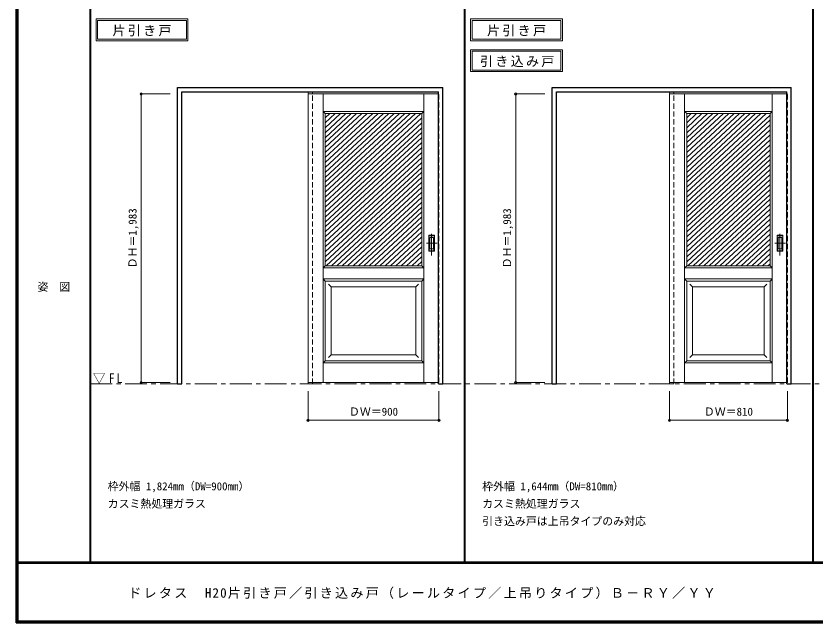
# Model space of a CAD drawing. Units: millimetres, scale not verified. Extents: x -6000 to 5700, y -4307 to 4260.
# Drawn here: x -6000 to -502, y -4205 to -36 of the extents above; entities that cross this region are included whole.
import ezdxf
from ezdxf.enums import TextEntityAlignment as Align

# ---------------------------------------------------------------- set-up
doc = ezdxf.new("R2010")
doc.units = ezdxf.units.MM
doc.header["$LTSCALE"] = 30
doc.header["$PDMODE"] = 32
doc.header["$PDSIZE"] = 15
doc.linetypes.add('CHAIN1', pattern=[8, 5, -1, 1, -1])
doc.linetypes.add('DASHED1', pattern=[1.8, 1.2, -0.6])
for name, color, linetype, lineweight in [('0-1_通り芯', 7, 'CHAIN1', 18), ('0-2_扉', 7, 'Continuous', 18), ('0-4_枠', 3, 'Continuous', 25), ('0-6_引手', 7, 'Continuous', 18), ('0-A_文字', 7, 'Continuous', 18), ('0-B_寸法', 7, 'Continuous', 9), ('0-C_ハッチ', 4, 'Continuous', 9), ('F-1_枠', 6, 'Continuous', 40), ('F-A_文字', 7, 'Continuous', 18)]:
    doc.layers.add(name, color=color, linetype=linetype, lineweight=lineweight)
doc.styles.add('ＭＳ ゴシック', font='')
doc.styles.get('ＭＳ ゴシック').set_extended_font_data('MS Gothic')

msp = doc.modelspace()

# ---------------------------------------------------------------- linework, layer by layer
at = {"layer": '0-1_通り芯'}
msp.add_line((-5490, -2562.5), (1678, -2562.5), dxfattribs=at)
at = {"layer": '0-2_扉'}
for p, q in [((-3993, -571), (-3993, -2554)), ((-3993, -571), (-3096, -571)), ((-3889.5, -2553.38), (-3889.5, -571)), ((-3196.5, -2553.38), (-3196.5, -571)), ((-1509, -571), (-1509, -2554)), ((-1509, -571), (-702, -571)), ((-1405.5, -2554), (-1405.5, -571)), ((-802.5, -2554), (-802.5, -571)), ((-3889.5, -691), (-3874.5, -706)), ((-3874.5, -1608.95), (-3874.5, -706)), ((-3874.5, -706), (-3211.5, -706)), ((-3211.5, -1751), (-3211.5, -706)), ((-1405.5, -691), (-1390.5, -706)), ((-1390.5, -1619.76), (-1390.5, -706)), ((-1390.5, -706), (-817.5, -706)), ((-817.5, -1751), (-817.5, -706)), ((-3874.31, -889), (-3874.5, -889)), ((-1390.31, -889), (-1390.5, -889)), ((-3874.5, -1751), (-3874.5, -1608.95)), ((-1390.5, -1751), (-1390.5, -1608.95)), ((-3889.5, -1766), (-3874.5, -1751)), ((-3874.5, -1751), (-3640.5, -1751)), ((-3211.5, -1751), (-3784.5, -1751)), ((-1405.5, -1766), (-1390.5, -1751)), ((-1390.5, -1751), (-1201.5, -1751)), ((-817.5, -1751), (-1345.5, -1751)), ((-3889.5, -1841), (-3874.5, -1856)), ((-3889.5, -1841), (-3196.5, -1841)), ((-3874.5, -1856), (-3211.5, -1856)), ((-3874.5, -2404), (-3874.5, -1856)), ((-3211.5, -1856), (-3196.5, -1841)), ((-3211.5, -2404), (-3211.5, -1856)), ((-1405.5, -1841), (-1390.5, -1856)), ((-1405.5, -1841), (-802.5, -1841)), ((-1390.5, -2404), (-1390.5, -1856)), ((-817.5, -2404), (-817.5, -1856)), ((-3834.5, -1896), (-3852.18, -1878.32)), ((-3251.5, -1896), (-3834.54, -1896)), ((-3834.54, -2364), (-3834.54, -1896)), ((-3251.5, -1896), (-3233.82, -1878.32)), ((-3251.5, -1896), (-3251.5, -2364)), ((-1350.46, -1896), (-1368.14, -1878.32)), ((-857.5, -1896), (-1350.5, -1896)), ((-1350.5, -2364), (-1350.5, -1896)), ((-857.5, -1896), (-839.82, -1878.32)), ((-857.5, -1896), (-857.5, -2364)), ((-3834.54, -2364), (-3852.21, -2381.68)), ((-3834.54, -2364), (-3834.54, -2362.57)), ((-3251.5, -2364), (-3834.54, -2364)), ((-3251.5, -2364), (-3233.82, -2381.68)), ((-1350.5, -2364), (-1368.18, -2381.68)), ((-1350.5, -2364), (-1350.5, -2362.57)), ((-857.5, -2364), (-1350.5, -2364)), ((-857.5, -2364), (-839.82, -2381.68)), ((-3874.5, -2404), (-3889.5, -2419)), ((-3889.5, -2419), (-3196.5, -2419)), ((-1390.5, -2404), (-1405.5, -2419)), ((-1405.5, -2419), (-802.5, -2419)), ((-3993, -2554), (-3096, -2554)), ((-1509, -2554), (-702, -2554))]:
    msp.add_line(p, q, dxfattribs=at)
at = {"layer": '0-2_扉', "color": 4, "linetype": 'DASHED1', "lineweight": 9}
for p, q in [((-3096, -571), (-3093, -571)), ((-3093, -2554), (-3093, -571)), ((-702, -571), (-699, -571)), ((-3096, -2554), (-3093, -2554))]:
    msp.add_line(p, q, dxfattribs=at)
msp.add_lwpolyline([(-702, -2554), (-699, -2554), (-699, -571)], dxfattribs=at)
at = {"layer": '0-2_扉'}
for points in [[(-3889.5, -691), (-3196.5, -691), (-3211.5, -706)], [(-1405.5, -691), (-802.5, -691), (-817.5, -706)], [(-3211.5, -1751), (-3196.5, -1766), (-3889.5, -1766)], [(-817.5, -1751), (-802.5, -1766), (-1405.5, -1766)], [(-1390.5, -1856), (-817.5, -1856), (-802.5, -1841)], [(-3874.5, -2404), (-3211.5, -2404), (-3196.5, -2419)], [(-1390.5, -2404), (-817.5, -2404), (-802.5, -2419)]]:
    msp.add_lwpolyline(points, dxfattribs=at)
at = {"layer": '0-4_枠'}
for p, q in [((-4890, -2562.5), (-4890, -527.5)), ((-4890, -527.5), (-3066, -527.5)), ((-3066, -2562.5), (-3066, -527.5)), ((-2316, -2562.5), (-2316, -527.5)), ((-2316, -527.5), (-672, -527.5)), ((-672, -2562.5), (-672, -527.5)), ((-4860, -557.5), (-3096, -557.5)), ((-3096, -2562.5), (-3096, -557.5)), ((-2286, -557.5), (-702, -557.5)), ((-702, -2562.5), (-702, -557.5)), ((-3096, -2562.5), (-3066, -2562.5)), ((-702, -2562.5), (-672, -2562.5))]:
    msp.add_line(p, q, dxfattribs=at)
at = {"layer": '0-4_枠', "color": 4, "linetype": 'DASHED1', "lineweight": 9}
for p, q in [((-3993, -2562.5), (-3993, -557.5)), ((-3963, -2562.5), (-3963, -557.5)), ((-1509, -2562.5), (-1509, -557.5)), ((-1479, -2562.5), (-1479, -557.5)), ((-3993, -2562.5), (-3963, -2562.5)), ((-1509, -2562.5), (-1479, -2562.5))]:
    msp.add_line(p, q, dxfattribs=at)
at = {"layer": '0-4_枠'}
for points in [[(-4890, -2562.5), (-4860, -2562.5), (-4860, -557.5)], [(-2316, -2562.5), (-2286, -2562.5), (-2286, -557.5)]]:
    msp.add_lwpolyline(points, dxfattribs=at)
at = {"layer": '0-6_引手', "linetype": 'CHAIN1'}
for p, q in [((-3144, -1681.73), (-3144, -1510.88)), ((-750, -1681.73), (-750, -1510.88)), ((-3105.93, -1596.5), (-3178.44, -1596.5)), ((-711.93, -1596.5), (-784.44, -1596.5))]:
    msp.add_line(p, q, dxfattribs=at)
at = {"layer": '0-6_引手'}
for p, q in [((-3125, -1541.5), (-3163, -1541.5)), ((-3163, -1651.5), (-3163, -1541.5)), ((-3131.5, -1557.5), (-3156.5, -1557.5)), ((-3156.5, -1635.5), (-3156.5, -1557.5)), ((-3131.5, -1635.5), (-3131.5, -1557.5)), ((-3125, -1651.5), (-3125, -1541.5)), ((-731, -1541.5), (-769, -1541.5)), ((-769, -1651.5), (-769, -1541.5)), ((-737.5, -1557.5), (-762.5, -1557.5)), ((-762.5, -1635.5), (-762.5, -1557.5)), ((-737.5, -1635.5), (-737.5, -1557.5)), ((-731, -1651.5), (-731, -1541.5)), ((-3131.5, -1635.5), (-3156.5, -1635.5)), ((-737.5, -1635.5), (-762.5, -1635.5)), ((-3125, -1651.5), (-3163, -1651.5)), ((-731, -1651.5), (-769, -1651.5))]:
    msp.add_line(p, q, dxfattribs=at)
at = {"layer": '0-6_引手', "linetype": 'DASHED1'}
for p, q in [((-3160, -1647.5), (-3160, -1545.5)), ((-766, -1647.5), (-766, -1545.5)), ((-734, -1545.5), (-766, -1545.5)), ((-734, -1647.5), (-734, -1545.5)), ((-3128, -1647.5), (-3160, -1647.5)), ((-734, -1647.5), (-766, -1647.5))]:
    msp.add_line(p, q, dxfattribs=at)
msp.add_lwpolyline([(-3128, -1647.5), (-3128, -1545.5), (-3160, -1545.5)], dxfattribs=at)
at = {"layer": '0-A_文字'}
for p, q in [((-5450, -55.5), (-5450, -205.5)), ((-5440, -65.5), (-5440, -195.5)), ((-5440, -65.5), (-4828.97, -65.5)), ((-4828.97, -65.5), (-4828.97, -195.5)), ((-2876, -55.5), (-2876, -205.5)), ((-2866, -65.5), (-2866, -195.5)), ((-2866, -65.5), (-2254.97, -65.5)), ((-2254.97, -65.5), (-2254.97, -195.5)), ((-5450, -205.5), (-4818.97, -205.5)), ((-5440, -195.5), (-4828.97, -195.5)), ((-2876, -205.5), (-2244.97, -205.5)), ((-2866, -195.5), (-2254.97, -195.5)), ((-2876, -266.97), (-2876, -416.97)), ((-2866, -276.97), (-2866, -406.97)), ((-2866, -276.97), (-2254.97, -276.97)), ((-2254.97, -276.97), (-2254.97, -406.97)), ((-2876, -416.97), (-2244.97, -416.97)), ((-2866, -406.97), (-2254.97, -406.97))]:
    msp.add_line(p, q, dxfattribs=at)
for points in [[(-5450, -55.5), (-4818.97, -55.5), (-4818.97, -205.5)], [(-2876, -55.5), (-2244.97, -55.5), (-2244.97, -205.5)], [(-2876, -266.97), (-2244.97, -266.97), (-2244.97, -416.97)]]:
    msp.add_lwpolyline(points, dxfattribs=at)
at = {"layer": '0-B_寸法', "color": 4}
for p, q in [((-5140, -571), (-5140, -2554)), ((-5140, -571), (-4940, -571)), ((-2566, -571), (-2566, -2554)), ((-2566, -571), (-2366, -571)), ((-5140, -2554), (-4940, -2554)), ((-2566, -2554), (-2366, -2554)), ((-3993, -2812.5), (-3993, -2612.5)), ((-3093, -2812.5), (-3093, -2612.5)), ((-1509, -2812.5), (-1509, -2612.5)), ((-699, -2812.5), (-699, -2612.5)), ((-3093, -2812.5), (-3993, -2812.5)), ((-699, -2812.5), (-1509, -2812.5))]:
    msp.add_line(p, q, dxfattribs=at)
at = {"layer": '0-B_寸法'}
for p in [(-5140, -571), (-2566, -571), (-5140, -2554), (-2566, -2554), (-3993, -2812.5), (-3093, -2812.5), (-1509, -2812.5), (-699, -2812.5)]:
    msp.add_point(p, dxfattribs=at)
at = {"layer": '0-C_ハッチ'}
for p, q in [((-3806.36, -706), (-3874.5, -769.1)), ((-3769.56, -706), (-3874.5, -803.17)), ((-3732.76, -706), (-3874.5, -837.24)), ((-3695.97, -706), (-3874.5, -871.31)), ((-3843.15, -706), (-3874.5, -735.03)), ((-3659.17, -706), (-3874.5, -905.38)), ((-3622.37, -706), (-3874.5, -939.45)), ((-3585.58, -706), (-3874.5, -973.52)), ((-3548.78, -706), (-3874.5, -1007.59)), ((-3511.98, -706), (-3874.5, -1041.67)), ((-3475.18, -706), (-3874.5, -1075.74)), ((-3438.39, -706), (-3874.5, -1109.81)), ((-3401.59, -706), (-3874.5, -1143.88)), ((-3364.79, -706), (-3874.5, -1177.95)), ((-3217.61, -706), (-3874.5, -1314.23)), ((-3328, -706), (-3874.5, -1212.02)), ((-3291.2, -706), (-3874.5, -1246.09)), ((-3254.4, -706), (-3874.5, -1280.16)), ((-1322.36, -706), (-1390.5, -769.1)), ((-1285.56, -706), (-1390.5, -803.17)), ((-1248.76, -706), (-1390.5, -837.24)), ((-1211.97, -706), (-1390.5, -871.31)), ((-1359.15, -706), (-1390.5, -735.03)), ((-1175.17, -706), (-1390.5, -905.38)), ((-1138.37, -706), (-1390.5, -939.45)), ((-1101.58, -706), (-1390.5, -973.52)), ((-1064.78, -706), (-1390.5, -1007.59)), ((-1027.98, -706), (-1390.5, -1041.67)), ((-991.18, -706), (-1390.5, -1075.74)), ((-954.39, -706), (-1390.5, -1109.81)), ((-917.59, -706), (-1390.5, -1143.88)), ((-880.79, -706), (-1390.5, -1177.95)), ((-844, -706), (-1390.5, -1212.02)), ((-3211.5, -734.42), (-3874.5, -1348.3)), ((-3211.5, -768.49), (-3874.5, -1382.38)), ((-817.5, -715.54), (-1390.5, -1246.09)), ((-817.5, -749.61), (-1390.5, -1280.16)), ((-3211.5, -802.56), (-3874.5, -1416.45)), ((-817.5, -783.68), (-1390.5, -1314.23)), ((-817.5, -817.75), (-1390.5, -1348.3)), ((-3211.5, -836.63), (-3874.5, -1450.52)), ((-3211.5, -870.7), (-3874.5, -1484.59)), ((-817.5, -851.82), (-1390.5, -1382.38)), ((-3211.5, -904.77), (-3874.5, -1518.66)), ((-817.5, -885.89), (-1390.5, -1416.45)), ((-817.5, -919.96), (-1390.5, -1450.52)), ((-3211.5, -938.84), (-3874.5, -1552.73)), ((-3211.5, -972.91), (-3874.5, -1586.8)), ((-817.5, -954.03), (-1390.5, -1484.59)), ((-817.5, -988.1), (-1390.5, -1518.66)), ((-3211.5, -1006.98), (-3874.5, -1620.87)), ((-3211.5, -1041.06), (-3874.5, -1654.94)), ((-817.5, -1022.18), (-1390.5, -1552.73)), ((-3211.5, -1075.13), (-3874.5, -1689.02)), ((-817.5, -1056.25), (-1390.5, -1586.8)), ((-817.5, -1090.32), (-1390.5, -1620.87)), ((-3211.5, -1109.2), (-3874.5, -1723.09)), ((-3211.5, -1143.27), (-3867.85, -1751)), ((-817.5, -1124.39), (-1390.5, -1654.94)), ((-3211.5, -1177.34), (-3831.05, -1751)), ((-817.5, -1158.46), (-1390.5, -1689.02)), ((-817.5, -1192.53), (-1390.5, -1723.09)), ((-3211.5, -1211.41), (-3794.26, -1751)), ((-3211.5, -1245.48), (-3757.46, -1751)), ((-817.5, -1226.6), (-1383.85, -1751)), ((-817.5, -1260.67), (-1347.05, -1751)), ((-3211.5, -1279.55), (-3720.66, -1751)), ((-3211.5, -1313.62), (-3683.87, -1751)), ((-817.5, -1294.74), (-1310.26, -1751)), ((-3211.5, -1347.69), (-3647.07, -1751)), ((-817.5, -1328.82), (-1273.46, -1751)), ((-817.5, -1362.89), (-1236.66, -1751)), ((-3211.5, -1381.77), (-3610.27, -1751)), ((-3211.5, -1415.84), (-3573.48, -1751)), ((-817.5, -1396.96), (-1199.87, -1751)), ((-3211.5, -1449.91), (-3536.68, -1751)), ((-3211.5, -1483.98), (-3499.88, -1751)), ((-817.5, -1431.03), (-1163.07, -1751)), ((-817.5, -1465.1), (-1126.27, -1751)), ((-3211.5, -1518.05), (-3463.09, -1751)), ((-817.5, -1499.17), (-1089.48, -1751)), ((-817.5, -1533.24), (-1052.68, -1751)), ((-3211.5, -1552.12), (-3426.29, -1751)), ((-3211.5, -1586.19), (-3389.49, -1751)), ((-817.5, -1567.31), (-1015.88, -1751)), ((-3211.5, -1620.26), (-3352.7, -1751)), ((-817.5, -1601.38), (-979.09, -1751)), ((-817.5, -1635.45), (-942.29, -1751)), ((-3211.5, -1654.33), (-3315.9, -1751)), ((-3211.5, -1688.41), (-3279.1, -1751)), ((-817.5, -1669.53), (-905.49, -1751)), ((-817.5, -1703.6), (-868.7, -1751)), ((-3211.5, -1722.48), (-3242.31, -1751)), ((-817.5, -1737.67), (-831.9, -1751))]:
    msp.add_line(p, q, dxfattribs=at)
at = {"layer": 'F-1_枠'}
for p, q in [((-6000, 4175), (-6000, -4205)), ((-5995, 4175), (-5995, -4205)), ((-5990, 4175), (-5990, -4205)), ((-5490, 4175), (-5490, -3790)), ((-2916, -3790), (-2916, 4175)), ((-522, -3790), (-522, 4175)), ((5700, -3790), (-6000, -3790)), ((5700, -3795), (-6000, -3795)), ((5700, -4195), (-6000, -4195)), ((5700, -4200), (-6000, -4200)), ((5700, -4205), (-6000, -4205))]:
    msp.add_line(p, q, dxfattribs=at)

# ---------------------------------------------------------------- texts
at = {"layer": '0-A_文字', "style": 'ＭＳ ゴシック'}
for s, p in [('枠外幅 1,824mm（DW=900mm）', (-5370, -3310)), ('枠外幅 1,644mm（DW=810mm）', (-2796, -3310)), ('カスミ熱処理ガラス', (-5370, -3430)), ('カスミ熱処理ガラス', (-2796, -3430)), ('引き込み戸は上吊タイプのみ対応', (-2796, -3550))]:
    msp.add_text(s, height=54.99, dxfattribs=at).set_placement(p, align=Align.BOTTOM_LEFT)
at = {"layer": '0-A_文字', "char_height": 65.98, "attachment_point": 7, "style": 'ＭＳ ゴシック'}
for s, insert in [('\\T1.17;片引き戸', (-5336.98, -175.5)), ('\\T1.17;片引き戸', (-2762.98, -175.5)), ('\\T1.17;引き込み戸', (-2811.34, -386.97)), ('\\T1.26;\\W0.95;▽FL', (-5471.25, -2562.5))]:
    msp.add_mtext(s, dxfattribs=dict(at, insert=insert))
at = {"layer": '0-B_寸法', "style": 'ＭＳ ゴシック'}
for p in [(-5155, -1768.75), (-2581, -1768.75)]:
    msp.add_text('ＤＨ＝1,983', height=54.99, rotation=90, dxfattribs=at).set_placement(p, align=Align.BOTTOM_LEFT)
for s, p in [('ＤＷ＝900', (-3711.75, -2797.5)), ('ＤＷ＝810', (-1272.75, -2797.5))]:
    msp.add_text(s, height=54.99, dxfattribs=at).set_placement(p, align=Align.BOTTOM_LEFT)
at = {"layer": 'F-A_文字', "style": 'ＭＳ ゴシック'}
msp.add_text('姿\u3000図', height=54.99, dxfattribs=at).set_placement((-5852.5, -1940.25), align=Align.BOTTOM_LEFT)
at = {"layer": 'F-A_文字', "insert": (-5228.57, -4040), "char_height": 65.98, "attachment_point": 7, "style": 'ＭＳ ゴシック'}
msp.add_mtext('\\T1.17;ドレタス\u3000H20片引き戸／引き込み戸（レールタイプ／上吊りタイプ）Ｂ－ＲＹ／ＹＹ', dxfattribs=at)

doc.saveas('drawing.dxf')
